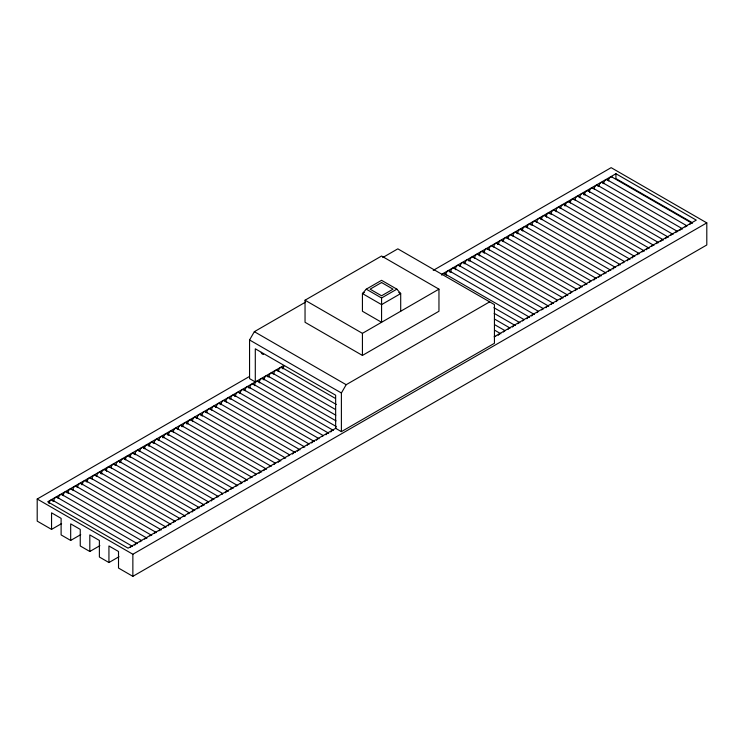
<?xml version="1.0" encoding="UTF-8"?>
<svg xmlns="http://www.w3.org/2000/svg" width="744" height="744" viewBox="0 0 744 744"><rect width="100%" height="100%" fill="white"/><g stroke="black" fill="none" stroke-linecap="round" stroke-linejoin="round"><path stroke-width="1.12" d="M382.779 257.536L397.826 248.84L494.444 304.622L494.444 343.282L341.394 431.641L335.646 428.33L335.646 395.194L255.294 348.806L255.294 381.942L249.556 378.631L249.556 339.971L254.346 331.685L305.514 302.138M341.394 431.641L341.394 392.99L346.174 384.704L489.654 301.859M366.262 289.156L362.43 293.573L362.43 311.252L381.57 322.292L381.57 297.991L366.262 289.156L381.57 280.321L396.868 289.156L400.7 293.573L400.7 311.252M305.04 300.204L381.57 256.02L438.96 289.156L438.96 311.252L362.43 355.427L305.04 322.292L305.04 300.204L362.43 333.34L438.96 289.156M364.346 292.476L362.43 293.573L381.57 304.622L400.7 293.573L398.784 292.476M381.57 297.991L396.868 289.156M61.603 523.59L51.55 529.393L37.2 521.116L37.2 499.019L249.287 376.576M433.231 270.379L611.14 167.66L706.8 222.884L706.8 244.981L132.86 576.34L118.51 568.053L118.51 551.49L108.94 545.966L108.94 562.538L99.38 557.014L99.38 540.442L89.81 534.917L89.81 551.49L80.25 545.966L80.25 529.393L70.68 523.878L70.68 540.442L61.11 534.917L61.11 518.354L51.55 512.83L51.55 529.393M283.306 365.769L47.718 501.781L128.07 548.17L336.251 427.986M441.945 274.183L615.93 173.733L696.282 220.122L494.137 336.827M70.68 540.442L80.733 534.638M89.81 551.49L99.863 545.687M108.94 562.538L118.994 556.735M37.2 499.019L132.86 554.252L706.8 222.884M692.264 222.67L615.93 178.597L615.93 173.733M611.847 176.96L692.199 223.349A2.706 1.562 -60 0 0 689.893 224.325M607.067 179.713L686.414 225.525M602.287 182.475L682.639 228.873M597.497 185.237L677.849 231.635A2.706 1.562 -60 0 0 675.543 232.612M592.717 188L673.069 234.388A2.706 1.562 -60 0 0 670.763 235.374M587.937 190.762L668.289 237.15M583.147 193.524L663.499 239.912M578.367 196.286L658.719 242.674A2.706 1.562 -60 0 0 656.413 243.66M573.587 199.048L653.939 245.436M568.807 201.81L649.159 248.198M564.017 204.572L644.369 250.961M559.237 207.334L638.585 253.146M554.457 210.096L634.809 256.485M549.667 212.858L630.019 259.247M544.887 215.611L624.235 261.423M540.107 218.373L620.459 264.771M535.327 221.135L615.679 267.533A2.706 1.562 -60 0 0 613.828 268.026M530.537 223.898L610.889 270.286M525.757 226.66L605.105 272.471M520.977 229.422L601.329 275.81M516.187 232.184L596.539 278.572M511.407 234.946L590.755 280.758M506.627 237.708L586.979 284.096M501.847 240.47L582.199 286.858A2.706 1.562 -60 0 0 580.348 287.351M497.057 243.232L576.405 289.044M492.277 245.994L571.625 291.797M487.497 248.747L567.849 295.145M482.707 251.509L563.059 297.907M477.927 254.271L557.275 300.083M473.147 257.033L553.499 303.422M468.367 259.796L548.719 306.184A2.706 1.562 -60 0 0 546.868 306.686M463.577 262.558L542.925 308.369M458.797 265.32L538.144 311.132M454.017 268.082L534.369 314.47M449.227 270.844L529.579 317.232M444.447 273.606L523.795 319.418M493.904 307.681L520.019 322.757M494.146 313.336L515.239 325.519A2.706 1.562 -60 0 0 513.388 326.012M494.379 318.999L509.445 327.695M494.621 324.663L504.665 330.457M494.862 330.317L500.889 333.805M254.346 331.685L346.174 384.704M249.556 339.971L341.394 392.99M281.827 367.49L335.06 398.226M277.047 370.252L336.307 404.466M272.267 373.014L335.544 409.544M267.487 375.776L335.786 415.208M262.697 378.538L336.018 420.872M257.917 381.3L336.26 426.526M253.137 384.062L333.489 430.451A2.706 1.562 -60 0 0 332.633 430.376M248.347 386.815L328.699 433.213M243.567 389.577L322.915 435.389M238.787 392.339L319.139 438.737M234.007 395.101L314.359 441.49A2.706 1.562 -60 0 0 311.652 443.052M229.217 397.863L308.565 443.675M224.437 400.625L304.789 447.014M219.657 403.388L300.009 449.776A2.706 1.562 -60 0 0 299.153 449.702M214.867 406.15L295.219 452.538M210.087 408.912L289.435 454.724M205.307 411.674L285.659 458.062M200.527 414.436L280.879 460.824A2.706 1.562 -60 0 0 278.172 462.387M195.737 417.198L275.085 463.01M190.957 419.96L271.309 466.349M186.177 422.713L266.529 469.111A2.706 1.562 -60 0 0 265.673 469.027M181.387 425.475L261.739 471.873M176.607 428.237L255.955 474.049M171.827 430.999L252.179 477.388M167.047 433.761L247.399 480.15A2.706 1.562 -60 0 0 244.692 481.712M162.257 436.523L241.605 482.335M157.477 439.286L237.829 485.674M152.697 442.048L233.049 488.436A2.706 1.562 -60 0 0 232.193 488.362M147.907 444.81L228.259 491.198M143.127 447.572L222.475 493.384M138.347 450.334L218.699 496.722M133.567 453.096L213.919 499.484A2.706 1.562 -60 0 0 211.212 501.047M128.777 455.849L208.125 501.661M123.997 458.611L204.349 505.009M119.217 461.373L199.569 507.771A2.706 1.562 -60 0 0 198.713 507.687M114.427 464.135L194.779 510.533M109.647 466.897L188.995 512.709M104.867 469.659L185.219 516.048M100.087 472.421L180.439 518.81A2.706 1.562 -60 0 0 178.123 519.796M95.297 475.184L174.645 520.995M90.517 477.946L170.869 524.334M85.737 480.708L166.089 527.096A2.706 1.562 -60 0 0 165.233 527.022M80.947 483.47L161.299 529.858M76.167 486.232L156.519 532.62M71.387 488.994L151.739 535.382M66.607 491.747L146.959 538.144A2.706 1.562 -60 0 0 144.643 539.121M61.817 494.509L141.165 540.321M57.037 497.271L137.389 543.669M52.257 500.033L132.609 546.422A2.706 1.562 -60 0 0 130.293 547.407M362.43 333.34L362.43 355.427M132.86 554.252L132.86 576.34M263.432 354.414A6.761 3.906 -60 0 1 261.2 352.349M508.208 238.926A2.706 1.562 -60 0 1 509.556 235.439A2.706 1.562 -60 0 1 511.9 235.653M589.453 282.32A2.706 1.562 -60 0 1 590.903 281.26M584.924 195.17A2.706 1.562 -60 0 1 585.854 191.487A2.706 1.562 -60 0 1 588.43 191.468M665.582 238.712A2.706 1.562 -60 0 1 667.889 237.029M589.704 192.408A2.706 1.562 -60 0 1 590.634 188.725A2.706 1.562 -60 0 1 593.21 188.706M594.298 189.218A2.706 1.562 -60 0 1 595.898 185.535A2.706 1.562 -60 0 1 598.064 186.474M603.868 183.703A2.706 1.562 -60 0 1 605.216 180.215A2.706 1.562 -60 0 1 607.56 180.42M685.112 227.087A2.706 1.562 -60 0 1 687.019 225.99M517.964 233.83A2.706 1.562 -60 0 1 518.894 230.147A2.706 1.562 -60 0 1 521.47 230.129M598.622 277.373A2.706 1.562 -60 0 1 600.929 275.689M541.688 219.601A2.706 1.562 -60 0 1 543.036 216.113A2.706 1.562 -60 0 1 545.38 216.318M622.933 262.985A2.706 1.562 -60 0 1 624.383 261.925M556.224 211.733A2.706 1.562 -60 0 1 557.154 208.06A2.706 1.562 -60 0 1 559.73 208.032M637.283 254.708A2.706 1.562 -60 0 1 639.589 253.723M536.908 222.363A2.706 1.562 -60 0 1 538.256 218.876A2.706 1.562 -60 0 1 540.6 219.08M618.152 265.748A2.706 1.562 -60 0 1 620.059 264.641M522.744 231.068A2.706 1.562 -60 0 1 523.674 227.385A2.706 1.562 -60 0 1 526.25 227.366M603.803 274.034A2.706 1.562 -60 0 1 606.109 273.048M527.338 227.878A2.706 1.562 -60 0 1 528.938 224.195A2.706 1.562 -60 0 1 531.104 225.134M608.583 271.272A2.706 1.562 -60 0 1 610.499 270.165M513.183 236.592A2.706 1.562 -60 0 1 513.881 233.17A2.706 1.562 -60 0 1 516.494 232.463M516.689 232.891A2.706 1.562 -60 0 1 516.755 233.421M593.842 280.135A2.706 1.562 -60 0 1 596.149 278.451M608.648 180.941A2.706 1.562 -60 0 1 609.764 177.677A2.706 1.562 -60 0 1 612.154 177.239M599.078 186.465A2.706 1.562 -60 0 1 600.436 182.978A2.706 1.562 -60 0 1 602.779 183.182M679.932 230.435A2.706 1.562 -60 0 1 680.323 229.85M680.788 229.366A2.706 1.562 -60 0 1 682.239 228.743M565.598 205.79A2.706 1.562 -60 0 1 566.956 202.303A2.706 1.562 -60 0 1 569.299 202.517M646.452 249.761A2.706 1.562 -60 0 1 646.843 249.184M647.308 248.691A2.706 1.562 -60 0 1 648.759 248.078M551.444 214.495A2.706 1.562 -60 0 1 552.374 210.822A2.706 1.562 -60 0 1 554.95 210.794M632.102 258.047A2.706 1.562 -60 0 1 634.409 256.364M560.818 208.553A2.706 1.562 -60 0 1 562.418 204.87A2.706 1.562 -60 0 1 564.584 205.809M642.063 251.946A2.706 1.562 -60 0 1 643.979 250.84M575.168 200.266A2.706 1.562 -60 0 1 576.516 196.779A2.706 1.562 -60 0 1 578.86 196.993M570.388 203.028A2.706 1.562 -60 0 1 571.736 199.541A2.706 1.562 -60 0 1 574.08 199.755M651.632 246.422A2.706 1.562 -60 0 1 653.539 245.315M546.663 217.257A2.706 1.562 -60 0 1 547.361 213.835A2.706 1.562 -60 0 1 549.974 213.137M550.169 213.556A2.706 1.562 -60 0 1 550.235 214.095M627.322 260.809A2.706 1.562 -60 0 1 629.629 259.126M580.143 197.932A2.706 1.562 -60 0 1 581.306 194.017A2.706 1.562 -60 0 1 583.715 194.761M660.802 241.474A2.706 1.562 -60 0 1 663.109 239.791M532.118 225.116A2.706 1.562 -60 0 1 533.476 221.638A2.706 1.562 -60 0 1 535.82 221.842M612.972 269.086A2.706 1.562 -60 0 1 613.363 268.51M455.784 269.728A2.706 1.562 -60 0 1 456.714 266.045A2.706 1.562 -60 0 1 459.29 266.026M536.842 312.694A2.706 1.562 -60 0 1 538.293 311.634M460.378 266.538A2.706 1.562 -60 0 1 461.978 262.855A2.706 1.562 -60 0 1 464.144 263.794M541.623 309.932A2.706 1.562 -60 0 1 543.539 308.825M446.223 275.243A2.706 1.562 -60 0 1 446.921 271.82A2.706 1.562 -60 0 1 449.534 271.123M449.729 271.551A2.706 1.562 -60 0 1 449.795 272.081M526.882 318.795A2.706 1.562 -60 0 1 529.189 317.111M451.004 272.481A2.706 1.562 -60 0 1 451.934 268.807A2.706 1.562 -60 0 1 454.51 268.789M531.662 316.033A2.706 1.562 -60 0 1 533.969 314.349M283.418 368.708A2.706 1.562 -60 0 1 283.91 366.29M484.484 253.155A2.706 1.562 -60 0 1 485.414 249.473A2.706 1.562 -60 0 1 487.99 249.454M565.142 296.707A2.706 1.562 -60 0 1 567.449 295.024M498.638 244.451A2.706 1.562 -60 0 1 499.996 240.963A2.706 1.562 -60 0 1 502.339 241.168M579.492 288.421A2.706 1.562 -60 0 1 579.883 287.844M493.858 247.213A2.706 1.562 -60 0 1 495.458 243.53A2.706 1.562 -60 0 1 497.624 244.469M575.103 290.606A2.706 1.562 -60 0 1 577.019 289.5M278.628 371.47A2.706 1.562 -60 0 1 279.744 368.215A2.706 1.562 -60 0 1 282.134 367.769M282.329 368.196A2.706 1.562 -60 0 1 282.394 368.726M517.712 323.742A2.706 1.562 -60 0 1 519.163 322.682M441.741 275.168A2.706 1.562 -60 0 1 444.94 274.313M522.493 320.98A2.706 1.562 -60 0 1 523.943 319.92M465.158 263.776A2.706 1.562 -60 0 1 466.758 260.093A2.706 1.562 -60 0 1 468.925 261.032M546.012 307.746A2.706 1.562 -60 0 1 546.403 307.17M498.182 335.367A2.706 1.562 -60 0 1 499.531 333.935M512.532 327.081A2.706 1.562 -60 0 1 512.923 326.495M494.751 336.697A2.706 1.562 -60 0 1 495.709 336.437M479.703 255.917A2.706 1.562 -60 0 1 480.401 252.495A2.706 1.562 -60 0 1 483.014 251.798M483.209 252.216A2.706 1.562 -60 0 1 483.274 252.755M560.362 299.469A2.706 1.562 -60 0 1 562.669 297.786M489.264 250.393A2.706 1.562 -60 0 1 490.194 246.71A2.706 1.562 -60 0 1 492.77 246.692M570.322 293.359A2.706 1.562 -60 0 1 571.773 292.308M503.428 241.688A2.706 1.562 -60 0 1 504.776 238.201A2.706 1.562 -60 0 1 507.12 238.415M584.672 285.082A2.706 1.562 -60 0 1 586.579 283.976M508.143 329.257A2.706 1.562 -60 0 1 510.059 328.16M503.363 332.019A2.706 1.562 -60 0 1 504.813 330.959M469.948 261.014A2.706 1.562 -60 0 1 471.296 257.526A2.706 1.562 -60 0 1 473.64 257.74M551.192 304.408A2.706 1.562 -60 0 1 553.099 303.301M474.728 258.252A2.706 1.562 -60 0 1 476.076 254.774A2.706 1.562 -60 0 1 478.42 254.978M555.973 301.646A2.706 1.562 -60 0 1 557.423 300.585M254.904 385.699A2.706 1.562 -60 0 1 255.834 382.025A2.706 1.562 -60 0 1 258.41 381.998M269.068 376.994A2.706 1.562 -60 0 1 270.416 373.507A2.706 1.562 -60 0 1 272.76 373.721M264.278 379.756A2.706 1.562 -60 0 1 265.878 376.073A2.706 1.562 -60 0 1 268.045 377.013M240.368 393.567A2.706 1.562 -60 0 1 241.716 390.079A2.706 1.562 -60 0 1 244.06 390.284M322.068 436.468A2.706 1.562 -60 0 1 323.063 435.891M206.888 412.892A2.706 1.562 -60 0 1 208.236 409.405A2.706 1.562 -60 0 1 210.58 409.618M288.588 455.793A2.706 1.562 -60 0 1 289.583 455.226M211.668 410.13A2.706 1.562 -60 0 1 212.784 406.875A2.706 1.562 -60 0 1 215.174 406.429M215.369 406.856A2.706 1.562 -60 0 1 215.435 407.387M292.522 454.1A2.706 1.562 -60 0 1 293.378 453.031M293.871 452.678A2.706 1.562 -60 0 1 294.829 452.417M235.588 396.32A2.706 1.562 -60 0 1 236.936 392.841A2.706 1.562 -60 0 1 239.28 393.046M316.433 440.299A2.706 1.562 -60 0 1 318.283 438.653M249.938 388.043A2.706 1.562 -60 0 1 251.286 384.555A2.706 1.562 -60 0 1 253.63 384.76M330.782 432.013A2.706 1.562 -60 0 1 332.131 430.581M259.693 382.937A2.706 1.562 -60 0 1 260.856 379.031A2.706 1.562 -60 0 1 263.264 379.775M245.148 390.805A2.706 1.562 -60 0 1 246.264 387.54A2.706 1.562 -60 0 1 248.654 387.103M248.849 387.522A2.706 1.562 -60 0 1 248.915 388.061M326.002 434.775A2.706 1.562 -60 0 1 326.858 433.706M327.351 433.343A2.706 1.562 -60 0 1 328.309 433.092M202.294 416.073A2.706 1.562 -60 0 1 203.224 412.399A2.706 1.562 -60 0 1 205.8 412.381M283.808 458.555A2.706 1.562 -60 0 1 284.803 457.988M226.213 402.272A2.706 1.562 -60 0 1 227.376 398.356A2.706 1.562 -60 0 1 229.784 399.1M307.263 445.238A2.706 1.562 -60 0 1 307.728 444.754M308.221 444.391A2.706 1.562 -60 0 1 309.178 444.131M230.798 399.082A2.706 1.562 -60 0 1 232.398 395.399A2.706 1.562 -60 0 1 234.565 396.338M216.458 407.368A2.706 1.562 -60 0 1 218.048 403.685A2.706 1.562 -60 0 1 220.215 404.624M297.302 451.338A2.706 1.562 -60 0 1 298.651 449.915M221.238 404.606A2.706 1.562 -60 0 1 222.586 401.118A2.706 1.562 -60 0 1 224.93 401.332M302.938 447.516A2.706 1.562 -60 0 1 303.933 446.939M273.848 374.232A2.706 1.562 -60 0 1 275.196 370.745A2.706 1.562 -60 0 1 277.54 370.958M163.838 437.742A2.706 1.562 -60 0 1 165.438 434.059A2.706 1.562 -60 0 1 167.605 434.998M197.318 418.416A2.706 1.562 -60 0 1 198.918 414.733A2.706 1.562 -60 0 1 201.085 415.673M192.733 421.597A2.706 1.562 -60 0 1 193.896 417.691A2.706 1.562 -60 0 1 196.304 418.435M273.783 464.563A2.706 1.562 -60 0 1 274.248 464.079M274.741 463.717A2.706 1.562 -60 0 1 275.699 463.466M187.758 423.941A2.706 1.562 -60 0 1 189.106 420.453A2.706 1.562 -60 0 1 191.45 420.658M269.458 466.841A2.706 1.562 -60 0 1 270.453 466.274M178.188 429.465A2.706 1.562 -60 0 1 179.304 426.2A2.706 1.562 -60 0 1 181.694 425.763M181.889 426.182A2.706 1.562 -60 0 1 181.955 426.721M259.042 473.435A2.706 1.562 -60 0 1 259.898 472.366M260.391 472.003A2.706 1.562 -60 0 1 261.349 471.743M173.408 432.218A2.706 1.562 -60 0 1 174.756 428.739A2.706 1.562 -60 0 1 177.1 428.944M255.108 475.128A2.706 1.562 -60 0 1 256.103 474.551M182.978 426.703A2.706 1.562 -60 0 1 184.568 423.011A2.706 1.562 -60 0 1 186.735 423.959M263.822 470.673A2.706 1.562 -60 0 1 265.171 469.241M168.814 435.407A2.706 1.562 -60 0 1 169.744 431.725A2.706 1.562 -60 0 1 172.32 431.706M250.328 477.89A2.706 1.562 -60 0 1 251.323 477.313M159.058 440.504A2.706 1.562 -60 0 1 160.657 436.821A2.706 1.562 -60 0 1 162.824 437.76M240.303 483.898A2.706 1.562 -60 0 1 240.768 483.414M241.261 483.051A2.706 1.562 -60 0 1 242.219 482.791M149.498 446.028A2.706 1.562 -60 0 1 151.088 442.345A2.706 1.562 -60 0 1 153.255 443.284M230.733 489.422A2.706 1.562 -60 0 1 231.691 488.576M130.358 457.076A2.706 1.562 -60 0 1 131.958 453.394A2.706 1.562 -60 0 1 134.125 454.333M135.334 454.733A2.706 1.562 -60 0 1 136.264 451.059A2.706 1.562 -60 0 1 138.84 451.031M216.848 497.215A2.706 1.562 -60 0 1 217.843 496.648M144.708 448.79A2.706 1.562 -60 0 1 145.824 445.535A2.706 1.562 -60 0 1 148.214 445.089M148.409 445.517A2.706 1.562 -60 0 1 148.475 446.047M225.562 492.761A2.706 1.562 -60 0 1 226.418 491.691M226.911 491.328A2.706 1.562 -60 0 1 227.869 491.077M125.578 459.839A2.706 1.562 -60 0 1 127.178 456.146A2.706 1.562 -60 0 1 129.344 457.095M206.823 503.223A2.706 1.562 -60 0 1 208.738 502.126M154.278 443.266A2.706 1.562 -60 0 1 155.626 439.778A2.706 1.562 -60 0 1 157.97 439.992M235.978 486.167A2.706 1.562 -60 0 1 236.973 485.599M139.928 451.552A2.706 1.562 -60 0 1 141.276 448.065A2.706 1.562 -60 0 1 143.62 448.269M221.628 494.453A2.706 1.562 -60 0 1 222.623 493.886M96.878 476.402A2.706 1.562 -60 0 1 98.478 472.719A2.706 1.562 -60 0 1 100.645 473.658M106.643 471.305A2.706 1.562 -60 0 1 107.564 467.623A2.706 1.562 -60 0 1 110.14 467.604M188.148 513.788A2.706 1.562 -60 0 1 189.143 513.211M92.098 479.164A2.706 1.562 -60 0 1 93.456 475.676A2.706 1.562 -60 0 1 95.799 475.89M173.343 522.558A2.706 1.562 -60 0 1 175.258 521.451M101.854 474.068A2.706 1.562 -60 0 1 102.784 470.385A2.706 1.562 -60 0 1 105.36 470.366M183.368 516.55A2.706 1.562 -60 0 1 184.819 515.927M116.018 465.353A2.706 1.562 -60 0 1 117.608 461.671A2.706 1.562 -60 0 1 119.775 462.619M197.253 508.747A2.706 1.562 -60 0 1 198.211 507.901M111.228 468.116A2.706 1.562 -60 0 1 112.344 464.861A2.706 1.562 -60 0 1 114.734 464.423M114.929 464.842A2.706 1.562 -60 0 1 114.995 465.372M192.082 512.086A2.706 1.562 -60 0 1 192.938 511.026M193.431 510.663A2.706 1.562 -60 0 1 194.389 510.403M87.318 481.926A2.706 1.562 -60 0 1 88.666 478.439A2.706 1.562 -60 0 1 91.01 478.652M168.163 525.896A2.706 1.562 -60 0 1 168.562 525.32M169.018 524.827A2.706 1.562 -60 0 1 170.013 524.26M120.798 462.601A2.706 1.562 -60 0 1 122.146 459.113A2.706 1.562 -60 0 1 124.49 459.318M201.643 506.571A2.706 1.562 -60 0 1 202.043 505.985M202.498 505.501A2.706 1.562 -60 0 1 203.493 504.925M73.163 490.631A2.706 1.562 -60 0 1 74.084 486.957A2.706 1.562 -60 0 1 76.66 486.929M154.668 533.113A2.706 1.562 -60 0 1 155.663 532.546M77.748 487.45A2.706 1.562 -60 0 1 79.348 483.767A2.706 1.562 -60 0 1 81.515 484.707M158.993 530.844A2.706 1.562 -60 0 1 159.458 530.351M159.951 529.988A2.706 1.562 -60 0 1 160.909 529.737M68.374 493.393A2.706 1.562 -60 0 1 69.304 489.71A2.706 1.562 -60 0 1 71.88 489.691M149.888 535.875A2.706 1.562 -60 0 1 151.339 535.261M82.538 484.688A2.706 1.562 -60 0 1 84.128 481.005A2.706 1.562 -60 0 1 86.295 481.945M163.773 528.082A2.706 1.562 -60 0 1 164.731 527.226M63.398 495.736A2.706 1.562 -60 0 1 64.998 492.044A2.706 1.562 -60 0 1 67.165 492.993M58.618 498.499A2.706 1.562 -60 0 1 59.976 495.011A2.706 1.562 -60 0 1 62.319 495.216M139.863 541.883A2.706 1.562 -60 0 1 141.779 540.776M53.838 501.251A2.706 1.562 -60 0 1 55.186 497.773A2.706 1.562 -60 0 1 57.53 497.978M134.683 545.231A2.706 1.562 -60 0 1 135.083 544.645M135.538 544.162A2.706 1.562 -60 0 1 136.533 543.585M48.992 503.483A2.706 1.562 -60 0 1 50.899 500.173A2.706 1.562 -60 0 1 52.815 501.27M381.57 282.534L370.084 289.156L381.57 295.787L393.046 289.156L381.57 282.534"/></g></svg>
